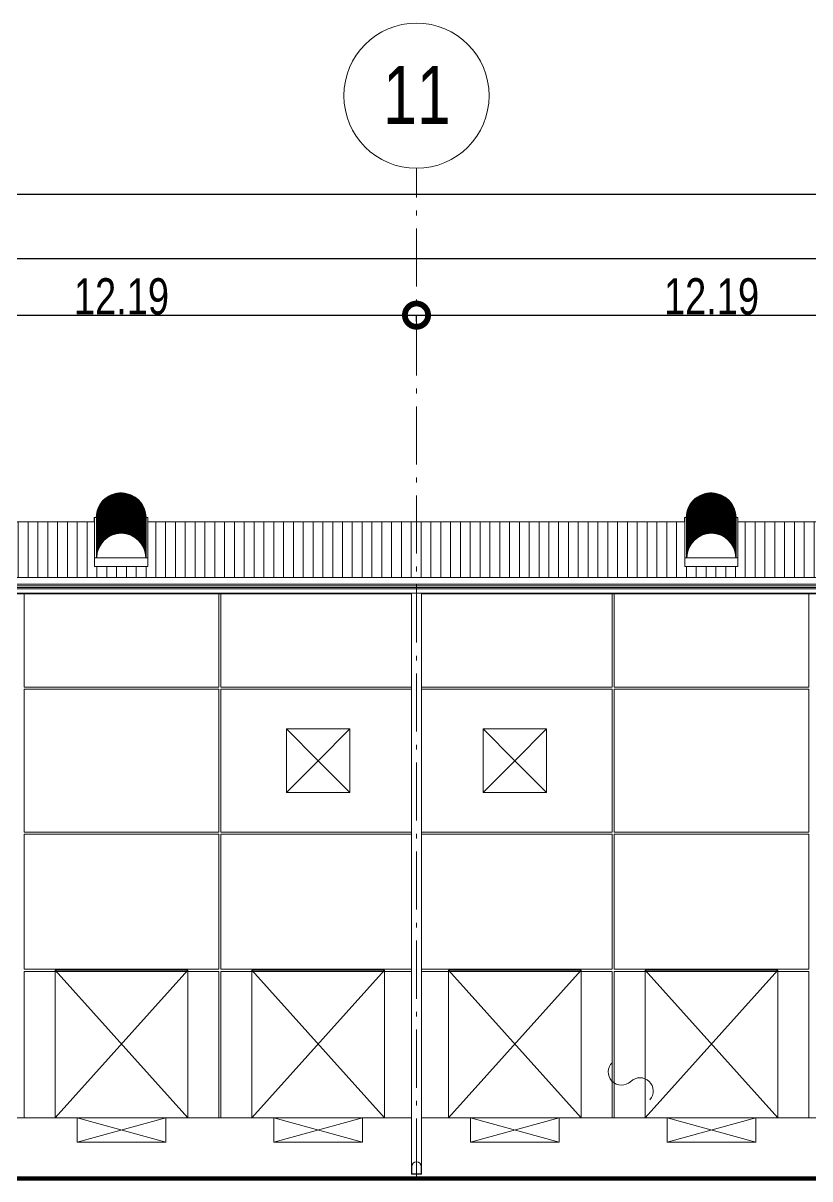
# Model space of a CAD drawing. Header units: metres. Extents: x -199 to 506, y -5 to 23.
# Drawn here: x 407.74 to 424, y -1.26 to 22.63 of the extents above; entities that cross this region are included whole.
import ezdxf

# ---------------------------------------------------------------- set-up
doc = ezdxf.new("R2010")
doc.units = ezdxf.units.M
doc.linetypes.add('01_Grid', pattern=[1.74, 1.2, -0.27, 0, -0.27])
for name, color, linetype, lineweight in [('03EJES-1', 1, '01_Grid', 5), ('04NOEJE', 2, 'Continuous', 18), ('04NOEJE-1', 2, 'Continuous', 5), ('06MUREXT', 92, 'Continuous', 9), ('14HATCH-1', 14, 'Continuous', 5), ('17EQAGUA', 5, 'Continuous', 5), ('26VENT', 144, 'Continuous', 5), ('29NOTAS', 2, 'Continuous', 5), ('31COTAS', 1, 'Continuous', 5), ('53BAPS', 1, 'Continuous', 5), ('54ESTRUCTURA', 1, 'Continuous', 9), ('70LINEA', 1, 'Continuous', 13), ('70LINEA-1', 1, 'Continuous', 5), ('70LINEA_1_0', 6, 'Continuous', 80)]:
    doc.layers.add(name, color=color, linetype=linetype, lineweight=lineweight)
doc.styles.add('Arial', font='arial.ttf', dxfattribs={"width": 0.75, "height": 1.2})
doc.styles.add('Arial_1', font='arial.ttf', dxfattribs={"width": 0.75, "height": 0.75})
doc.dimstyles.new('Standard_-_2_5mm_Arial_Transparent', dxfattribs={"dimscale": 0.3048, "dimtxt": 0.765195, "dimasz": 3.149606, "dimexe": 0, "dimexo": 0.984252, "dimgap": 0, "dimtad": 1, "dimrnd": 0.01, "dimzin": 0, "dimdsep": 46, "dimtxsty": 'Arial_1', "dimblk1": 'DOTSMALL', "dimblk2": 'DOTSMALL', "dimsah": 1, "dimcen": 0.09, "dimazin": 0, "dimtfac": 1, "dimtdec": 4, "dimtix": 1, "dimtmove": 0, "dimatfit": 3, "dimfxl": 1, "dimtvp": 1, "dimtolj": 1, "dimtzin": 0, "dimarcsym": 2})

# ---------------------------------------------------------------- blocks, each defined once
blk = doc.blocks.new('Skylight - Barrel Vault - 27_62x1_10 - Barrel Vault-V69-601rSouthElevEjeF Paint')
at = {"layer": '26VENT'}
for p, q in [((5.535, 12.406), (5.581, 12.406)), ((5.535, 12.317), (5.535, 12.406)), ((6.603, 12.406), (6.635, 12.406))]:
    blk.add_line(p, q, dxfattribs=at)
for major_axis, start_param, end_param in [((0.511, 0), 1.413717, 3.138944), ((0.505, 0), 2.356194, 3.138912), ((0.505, 0), 2.356194, 3.138912)]:
    blk.add_ellipse((6.085, 12.405), major_axis=major_axis, ratio=0.999547, start_param=start_param, end_param=end_param, dxfattribs=at)
blk = doc.blocks.new('Skylight - Barrel Vault - 27_62x1_10 - Barrel Vault-V72-601rSouthElevEjeF Paint')
at = {"layer": '26VENT'}
for p, q in [((5.581, 12.405), (5.542, 12.405)), ((5.542, 12.405), (5.542, 11.574)), ((5.581, 12.404), (5.581, 12.403)), ((5.581, 12.392), (5.581, 12.39)), ((5.581, 12.38), (5.581, 12.378)), ((5.581, 12.368), (5.581, 12.366)), ((5.581, 12.355), (5.581, 12.354)), ((5.581, 12.343), (5.581, 12.342)), ((5.581, 12.331), (5.581, 12.33)), ((5.581, 12.319), (5.581, 12.317)), ((5.581, 12.307), (5.581, 12.305)), ((5.581, 12.295), (5.581, 12.293)), ((5.581, 12.283), (5.581, 12.281)), ((5.581, 12.27), (5.581, 12.269)), ((5.581, 12.258), (5.581, 12.257)), ((5.581, 12.246), (5.581, 12.245)), ((5.581, 12.234), (5.581, 12.232)), ((5.581, 12.222), (5.581, 12.22)), ((5.581, 12.21), (5.581, 12.208)), ((5.581, 12.197), (5.581, 12.196)), ((5.581, 12.185), (5.581, 12.184)), ((5.587, 12.404), (5.587, 11.576)), ((6.597, 11.576), (6.597, 12.404)), ((6.642, 12.405), (6.603, 12.405)), ((6.603, 12.403), (6.603, 12.404)), ((6.603, 12.39), (6.603, 12.392)), ((6.603, 12.378), (6.603, 12.38)), ((6.603, 12.366), (6.603, 12.368)), ((6.603, 12.354), (6.603, 12.355)), ((6.603, 12.342), (6.603, 12.343)), ((6.603, 12.33), (6.603, 12.331)), ((6.603, 12.317), (6.603, 12.319)), ((6.603, 12.305), (6.603, 12.307)), ((6.603, 12.293), (6.603, 12.295)), ((6.603, 12.281), (6.603, 12.283)), ((6.603, 12.269), (6.603, 12.27)), ((6.603, 12.257), (6.603, 12.258)), ((6.603, 12.245), (6.603, 12.246)), ((6.603, 12.232), (6.603, 12.234)), ((6.603, 12.22), (6.603, 12.222)), ((6.603, 12.208), (6.603, 12.21)), ((6.603, 12.196), (6.603, 12.197)), ((6.603, 12.184), (6.603, 12.185)), ((6.642, 11.574), (6.642, 12.405)), ((5.581, 12.173), (5.581, 12.172)), ((5.581, 12.161), (5.581, 12.159)), ((5.581, 12.149), (5.581, 12.147)), ((5.581, 12.137), (5.581, 12.135)), ((5.581, 12.124), (5.581, 12.123)), ((5.581, 12.112), (5.581, 12.111)), ((5.581, 12.1), (5.581, 12.099)), ((5.581, 12.088), (5.581, 12.086)), ((5.581, 12.076), (5.581, 12.074)), ((5.581, 12.064), (5.581, 12.062)), ((5.581, 12.051), (5.581, 12.05)), ((5.581, 12.039), (5.581, 12.038)), ((5.581, 12.027), (5.581, 12.026)), ((5.581, 12.015), (5.581, 12.013)), ((5.581, 12.003), (5.581, 12.001)), ((5.581, 11.991), (5.581, 11.989)), ((5.581, 11.979), (5.581, 11.977)), ((5.581, 11.966), (5.581, 11.965)), ((5.581, 11.954), (5.581, 11.953)), ((6.603, 12.172), (6.603, 12.173)), ((6.603, 12.159), (6.603, 12.161)), ((6.603, 12.147), (6.603, 12.149)), ((6.603, 12.135), (6.603, 12.137)), ((6.603, 12.123), (6.603, 12.124)), ((6.603, 12.111), (6.603, 12.112)), ((6.603, 12.099), (6.603, 12.1)), ((6.603, 12.086), (6.603, 12.088)), ((6.603, 12.074), (6.603, 12.076)), ((6.603, 12.062), (6.603, 12.064)), ((6.603, 12.05), (6.603, 12.051)), ((6.603, 12.038), (6.603, 12.039)), ((6.603, 12.026), (6.603, 12.027)), ((6.603, 12.013), (6.603, 12.015)), ((6.603, 12.001), (6.603, 12.003)), ((6.603, 11.989), (6.603, 11.991)), ((6.603, 11.977), (6.603, 11.979)), ((6.603, 11.965), (6.603, 11.966)), ((6.603, 11.953), (6.603, 11.954)), ((5.581, 11.942), (5.581, 11.941)), ((5.581, 11.93), (5.581, 11.928)), ((5.581, 11.918), (5.581, 11.916)), ((5.581, 11.906), (5.581, 11.904)), ((5.581, 11.893), (5.581, 11.892)), ((5.581, 11.881), (5.581, 11.88)), ((5.581, 11.869), (5.581, 11.868)), ((5.581, 11.857), (5.581, 11.855)), ((5.581, 11.845), (5.581, 11.843)), ((5.581, 11.833), (5.581, 11.831)), ((5.581, 11.82), (5.581, 11.819)), ((5.581, 11.808), (5.581, 11.807)), ((5.581, 11.796), (5.581, 11.795)), ((5.581, 11.784), (5.581, 11.782)), ((5.581, 11.772), (5.581, 11.77)), ((5.581, 11.76), (5.581, 11.758)), ((5.581, 11.748), (5.581, 11.746)), ((5.581, 11.735), (5.581, 11.734)), ((5.581, 11.723), (5.581, 11.722)), ((5.581, 11.711), (5.581, 11.71)), ((6.603, 11.941), (6.603, 11.942)), ((6.603, 11.928), (6.603, 11.93)), ((6.603, 11.916), (6.603, 11.918)), ((6.603, 11.904), (6.603, 11.906)), ((6.603, 11.892), (6.603, 11.893)), ((6.603, 11.88), (6.603, 11.881)), ((6.603, 11.868), (6.603, 11.869)), ((6.603, 11.855), (6.603, 11.857)), ((6.603, 11.843), (6.603, 11.845)), ((6.603, 11.831), (6.603, 11.833)), ((6.603, 11.819), (6.603, 11.82)), ((6.603, 11.807), (6.603, 11.808)), ((6.603, 11.795), (6.603, 11.796)), ((6.603, 11.782), (6.603, 11.784)), ((6.603, 11.77), (6.603, 11.772)), ((6.603, 11.758), (6.603, 11.76)), ((6.603, 11.746), (6.603, 11.748)), ((6.603, 11.734), (6.603, 11.735)), ((6.603, 11.722), (6.603, 11.723)), ((6.603, 11.71), (6.603, 11.711)), ((5.542, 11.574), (6.642, 11.574)), ((5.542, 11.397), (5.542, 11.574)), ((5.581, 11.699), (5.581, 11.697)), ((5.581, 11.687), (5.581, 11.685)), ((5.581, 11.675), (5.581, 11.673)), ((5.581, 11.662), (5.581, 11.661)), ((5.581, 11.65), (5.581, 11.649)), ((5.581, 11.638), (5.581, 11.637)), ((5.581, 11.626), (5.581, 11.624)), ((5.581, 11.614), (5.581, 11.612)), ((5.581, 11.602), (5.581, 11.6)), ((5.581, 11.589), (5.581, 11.588)), ((5.581, 11.577), (5.581, 11.576)), ((5.587, 11.576), (5.581, 11.576)), ((6.092, 11.576), (5.587, 11.576)), ((6.597, 11.576), (6.092, 11.576)), ((6.603, 11.576), (6.597, 11.576)), ((6.603, 11.697), (6.603, 11.699)), ((6.603, 11.685), (6.603, 11.687)), ((6.603, 11.673), (6.603, 11.675)), ((6.603, 11.661), (6.603, 11.662)), ((6.603, 11.649), (6.603, 11.65)), ((6.603, 11.637), (6.603, 11.638)), ((6.603, 11.624), (6.603, 11.626)), ((6.603, 11.612), (6.603, 11.614)), ((6.603, 11.6), (6.603, 11.602)), ((6.603, 11.588), (6.603, 11.589)), ((6.603, 11.576), (6.603, 11.577)), ((6.642, 11.397), (6.642, 11.574)), ((6.642, 11.397), (5.542, 11.397))]:
    blk.add_line(p, q, dxfattribs=at)
for centre, major_axis, start_param, end_param in [((6.092, 12.404), (-0.511, 0), 3.141593, 6.283185), ((6.092, 12.403), (-0.511, 0), 3.141593, 6.283185), ((6.092, 12.38), (-0.511, 0), 3.141593, 6.283185), ((6.092, 12.378), (-0.511, 0), 3.141593, 6.283185), ((6.092, 12.392), (-0.511, 0), 3.141593, 6.283185), ((6.092, 12.39), (-0.511, 0), 3.141593, 6.283185), ((6.092, 12.368), (-0.511, 0), 3.141593, 6.283185), ((6.092, 12.403), (0.505, 0), 0.616198, 2.525395), ((6.092, 12.355), (-0.511, 0), 3.141593, 6.283185), ((6.092, 12.354), (-0.511, 0), 3.141593, 6.283185), ((6.092, 12.366), (0.511, 0), 0, 3.141593), ((6.092, 12.331), (-0.511, 0), 3.141593, 6.283185), ((6.092, 12.33), (-0.511, 0), 3.141593, 6.283185), ((6.092, 12.343), (-0.511, 0), 3.141593, 6.283185), ((6.092, 12.342), (0.511, 0), 0, 3.141593), ((6.092, 12.319), (-0.511, 0), 3.141593, 6.283185), ((6.092, 12.307), (-0.511, 0), 3.141593, 6.283185), ((6.092, 12.305), (-0.511, 0), 3.141593, 6.283185), ((6.092, 12.317), (0.511, 0), 0, 3.141593), ((6.092, 12.295), (-0.511, 0), 3.141593, 6.283185), ((6.092, 12.293), (-0.511, 0), 3.141593, 6.283185), ((6.092, 12.283), (-0.511, 0), 3.141593, 6.283185), ((6.092, 12.27), (-0.511, 0), 3.141593, 6.283185), ((6.092, 12.281), (0.511, 0), 0, 3.141593), ((6.092, 12.258), (-0.511, 0), 3.141593, 6.283185), ((6.092, 12.269), (0.511, 0), 0, 3.141593), ((6.092, 12.246), (-0.511, 0), 3.141593, 6.283185), ((6.092, 12.245), (-0.511, 0), 3.141593, 6.283185), ((6.092, 12.257), (0.511, 0), 0, 3.141593), ((6.092, 12.222), (-0.511, 0), 3.141593, 6.283185), ((6.092, 12.22), (-0.511, 0), 3.141593, 6.283185), ((6.092, 12.234), (-0.511, 0), 3.141593, 6.283185), ((6.092, 12.232), (0.511, 0), 0, 3.141593), ((6.092, 12.197), (-0.511, 0), 3.141593, 6.283185), ((6.092, 12.196), (-0.511, 0), 3.141593, 6.283185), ((6.092, 12.21), (-0.511, 0), 3.141593, 6.283185), ((6.092, 12.208), (0.511, 0), 0, 3.141593), ((6.092, 12.173), (-0.511, 0), 3.141593, 6.283185), ((6.092, 12.172), (-0.511, 0), 3.141593, 6.283185), ((6.092, 12.185), (-0.511, 0), 3.141593, 6.283185), ((6.092, 12.184), (0.511, 0), 0, 3.141593), ((6.092, 12.149), (-0.511, 0), 3.141593, 6.283185), ((6.092, 12.147), (-0.511, 0), 3.141593, 6.283185), ((6.092, 12.161), (-0.511, 0), 3.141593, 6.283185), ((6.092, 12.159), (0.511, 0), 0, 3.141593), ((6.092, 12.137), (-0.511, 0), 3.141593, 6.283185), ((6.092, 12.39), (0.505, 0), 0.616198, 2.525395), ((6.092, 12.378), (0.505, 0), 0.616198, 2.525395), ((6.092, 12.366), (0.505, 0), 0.616198, 2.525395), ((6.092, 12.354), (0.505, 0), 0.616198, 2.525395), ((6.092, 12.342), (0.505, 0), 0.616198, 2.525395), ((6.092, 12.33), (0.505, 0), 0.616198, 2.525395), ((6.092, 12.317), (0.505, 0), 0.616198, 2.525395), ((6.092, 12.305), (0.505, 0), 0.616198, 2.525395), ((6.092, 12.293), (0.505, 0), 0.616198, 2.525395), ((6.092, 12.281), (0.505, 0), 0.616198, 2.525395), ((6.092, 12.269), (0.505, 0), 0.616198, 2.525395), ((6.092, 12.257), (0.505, 0), 0.616198, 2.525395), ((6.092, 12.245), (0.505, 0), 0.616198, 2.525395), ((6.092, 12.232), (0.505, 0), 0.616198, 2.525395), ((6.092, 12.22), (0.505, 0), 0.616198, 2.525395), ((6.092, 12.208), (0.505, 0), 0.616198, 2.525395), ((6.092, 12.196), (0.505, 0), 0.616198, 2.525395), ((6.092, 12.184), (0.505, 0), 0.616198, 2.525395), ((6.092, 12.172), (0.505, 0), 0.616198, 2.525395), ((6.092, 12.159), (0.505, 0), 0.616198, 2.525395), ((6.092, 12.124), (-0.511, 0), 3.141593, 6.283185), ((6.092, 12.123), (-0.511, 0), 3.141593, 6.283185), ((6.092, 12.135), (0.511, 0), 0, 3.141593), ((6.092, 12.112), (-0.511, 0), 3.141593, 6.283185), ((6.092, 12.1), (-0.511, 0), 3.141593, 6.283185), ((6.092, 12.111), (0.511, 0), 0, 3.141593), ((6.092, 12.088), (-0.511, 0), 3.141593, 6.283185), ((6.092, 12.099), (0.511, 0), 0, 3.141593), ((6.092, 12.076), (-0.511, 0), 3.141593, 6.283185), ((6.092, 12.074), (-0.511, 0), 3.141593, 6.283185), ((6.092, 12.086), (0.511, 0), 0, 3.141593), ((6.092, 12.064), (-0.511, 0), 3.141593, 6.283185), ((6.092, 12.062), (-0.511, 0), 3.141593, 6.283185), ((6.092, 12.039), (-0.511, 0), 3.141593, 6.283185), ((6.092, 12.038), (-0.511, 0), 3.141593, 6.283185), ((6.092, 12.051), (-0.511, 0), 3.141593, 6.283185), ((6.092, 12.05), (0.511, 0), 0, 3.141593), ((6.092, 12.027), (-0.511, 0), 3.141593, 6.283185), ((6.092, 12.015), (-0.511, 0), 3.141593, 6.283185), ((6.092, 12.013), (-0.511, 0), 3.141593, 6.283185), ((6.092, 12.026), (-0.511, 0), 3.141593, 6.283185), ((6.092, 11.991), (-0.511, 0), 3.141593, 6.283185), ((6.092, 11.989), (-0.511, 0), 3.141593, 6.283185), ((6.092, 12.003), (-0.511, 0), 3.141593, 6.283185), ((6.092, 12.001), (0.511, 0), 0, 3.141593), ((6.092, 11.966), (-0.511, 0), 3.141593, 6.283185), ((6.092, 11.965), (-0.511, 0), 3.141593, 6.283185), ((6.092, 11.979), (-0.511, 0), 3.141593, 6.283185), ((6.092, 11.977), (0.511, 0), 0, 3.141593), ((6.092, 11.954), (-0.511, 0), 3.141593, 6.283185), ((6.092, 11.942), (-0.511, 0), 3.141593, 6.283185), ((6.092, 11.941), (-0.511, 0), 3.141593, 6.283185), ((6.092, 11.953), (0.511, 0), 0, 3.141593), ((6.092, 11.918), (-0.511, 0), 3.141593, 6.283185), ((6.092, 11.916), (-0.511, 0), 3.141593, 6.283185), ((6.092, 11.93), (-0.511, 0), 3.141593, 6.283185), ((6.092, 11.928), (-0.511, 0), 3.141593, 6.283185), ((6.092, 11.893), (-0.511, 0), 3.141593, 6.283185), ((6.092, 11.892), (-0.511, 0), 3.141593, 6.283185), ((6.092, 12.147), (0.505, 0), 0.616198, 2.525395), ((6.092, 12.135), (0.505, 0), 0.616198, 2.525395), ((6.092, 12.123), (0.505, 0), 0.616198, 2.525395), ((6.092, 12.111), (0.505, 0), 0.616198, 2.525395), ((6.092, 12.099), (0.505, 0), 0.616198, 2.525395), ((6.092, 12.086), (0.505, 0), 0.616198, 2.525395), ((6.092, 12.074), (0.505, 0), 0.616198, 2.525395), ((6.092, 12.062), (0.505, 0), 0.616198, 2.525395), ((6.092, 12.05), (0.505, 0), 0.616198, 2.525395), ((6.092, 12.038), (0.505, 0), 0.616198, 2.525395), ((6.092, 12.026), (0.505, 0), 0.616198, 2.525395), ((6.092, 12.013), (0.505, 0), 0.616198, 2.525395), ((6.092, 12.001), (0.505, 0), 0.616198, 2.525395), ((6.092, 11.989), (0.505, 0), 0.616198, 2.525395), ((6.092, 11.977), (0.505, 0), 0.616198, 2.525395), ((6.092, 11.965), (0.505, 0), 0.616198, 2.525395), ((6.092, 11.953), (0.505, 0), 0.616198, 2.525395), ((6.092, 11.941), (0.505, 0), 0.616198, 2.525395), ((6.092, 11.928), (0.505, 0), 0.616198, 2.525395), ((6.092, 11.906), (0.511, 0), 0.785537, 2.356056), ((6.092, 11.904), (0.511, 0), 0, 3.141593), ((6.092, 11.881), (-0.511, 0), 3.141593, 6.283185), ((6.092, 11.869), (-0.511, 0), 3.141593, 6.283185), ((6.092, 11.88), (0.511, 0), 0, 3.141593), ((6.092, 11.857), (-0.511, 0), 3.141593, 6.283185), ((6.092, 11.868), (0.511, 0), 0, 3.141593), ((6.092, 11.845), (-0.511, 0), 3.141593, 6.283185), ((6.092, 11.855), (0.511, 0), 0, 3.141593), ((6.092, 11.833), (-0.511, 0), 3.141593, 6.283185), ((6.092, 11.831), (-0.511, 0), 3.141593, 6.283185), ((6.092, 11.843), (0.511, 0), 0, 3.141593), ((6.092, 11.808), (-0.511, 0), 3.141593, 6.283185), ((6.092, 11.807), (-0.511, 0), 3.141593, 6.283185), ((6.092, 11.82), (-0.511, 0), 3.141593, 6.283185), ((6.092, 11.819), (0.511, 0), 0, 3.141593), ((6.092, 11.784), (-0.511, 0), 3.141593, 6.283185), ((6.092, 11.782), (-0.511, 0), 3.141593, 6.283185), ((6.092, 11.796), (-0.511, 0), 3.141593, 6.283185), ((6.092, 11.795), (0.511, 0), 0, 3.141593), ((6.092, 11.76), (-0.511, 0), 3.141593, 6.283185), ((6.092, 11.758), (-0.511, 0), 3.141593, 6.283185), ((6.092, 11.772), (-0.511, 0), 3.141593, 6.283185), ((6.092, 11.77), (0.511, 0), 0, 3.141593), ((6.092, 11.735), (-0.511, 0), 3.141593, 6.283185), ((6.092, 11.734), (-0.511, 0), 3.141593, 6.283185), ((6.092, 11.906), (-0.511, 0), 5.497787, 6.283185), ((6.092, 11.748), (-0.511, 0), 3.141593, 6.283185), ((6.092, 11.746), (0.511, 0), 0, 3.141593), ((6.092, 11.723), (-0.511, 0), 3.141593, 6.283185), ((6.092, 11.711), (-0.511, 0), 3.141593, 6.283185), ((6.092, 11.71), (-0.511, 0), 3.141593, 6.283185), ((6.092, 11.722), (-0.511, 0), 3.141593, 6.283185), ((6.092, 11.699), (-0.511, 0), 3.141593, 6.283185), ((6.092, 11.687), (-0.511, 0), 3.141593, 6.283185), ((6.092, 11.697), (0.511, 0), 0, 3.141593), ((6.092, 11.675), (-0.511, 0), 3.141593, 6.283185), ((6.092, 11.685), (0.511, 0), 0, 3.141593), ((6.092, 11.662), (-0.511, 0), 3.141593, 6.283185), ((6.092, 11.661), (-0.511, 0), 3.141593, 6.283185), ((6.092, 11.916), (0.505, 0), 0.616198, 2.525395), ((6.092, 11.904), (0.505, 0), 0.616198, 2.525395), ((6.092, 11.892), (0.505, 0), 0.616198, 2.525395), ((6.092, 11.88), (0.505, 0), 0.616198, 2.525395), ((6.092, 11.868), (0.505, 0), 0.616198, 2.525395), ((6.092, 11.855), (0.505, 0), 0.616198, 2.525395), ((6.092, 11.843), (0.505, 0), 0.616198, 2.525395), ((6.092, 11.831), (0.505, 0), 0.616198, 2.525395), ((6.092, 11.819), (0.505, 0), 0.616198, 2.525395), ((6.092, 11.807), (0.505, 0), 0.616198, 2.525395), ((6.092, 11.795), (0.505, 0), 0.616198, 2.525395), ((6.092, 11.782), (0.505, 0), 0.616198, 2.525395), ((6.092, 11.77), (0.505, 0), 0.616198, 2.525395), ((6.092, 11.758), (0.505, 0), 0.616198, 2.525395), ((6.092, 11.746), (0.505, 0), 0.616198, 2.525395), ((6.092, 11.734), (0.505, 0), 0.616198, 2.525395), ((6.092, 11.722), (0.505, 0), 0.616198, 2.525395), ((6.092, 11.71), (0.505, 0), 0.616198, 2.525395), ((6.092, 11.697), (0.505, 0), 0.616198, 2.525395), ((6.092, 11.685), (0.505, 0), 0.616198, 2.525395), ((6.092, 11.906), (0.511, 0), 0, 0.785398), ((6.092, 11.673), (0.511, 0), 0, 3.141593), ((6.092, 11.65), (-0.511, 0), 3.141593, 6.283185), ((6.092, 11.649), (-0.511, 0), 3.141593, 6.283185), ((6.092, 11.638), (-0.511, 0), 3.141593, 6.283185), ((6.092, 11.626), (-0.511, 0), 3.141593, 6.283185), ((6.092, 11.637), (0.511, 0), 0, 3.141593), ((6.092, 11.614), (-0.511, 0), 3.141593, 6.283185), ((6.092, 11.624), (-0.511, 0), 3.141593, 6.283185), ((6.092, 11.602), (-0.511, 0), 3.141593, 6.283185), ((6.092, 11.6), (-0.511, 0), 3.141593, 6.283185), ((6.092, 11.612), (0.511, 0), 0, 3.141593), ((6.092, 11.577), (-0.511, 0), 3.141593, 6.283185), ((6.092, 11.576), (-0.511, 0), 3.141593, 6.283185), ((6.092, 11.589), (-0.511, 0), 3.141593, 6.283185), ((6.092, 11.588), (0.511, 0), 0, 3.141593), ((6.092, 11.576), (-0.505, 0), 3.141593, 6.283185), ((6.092, 11.576), (-0.505, 0), 3.141593, 6.283185), ((6.092, 11.673), (0.505, 0), 0.616198, 2.525395), ((6.092, 11.661), (0.505, 0), 0.616198, 2.525395), ((6.092, 11.649), (0.505, 0), 0.616198, 2.525395), ((6.092, 11.624), (0.505, 0), 0.616198, 2.525395), ((6.092, 11.612), (0.505, 0), 0.616198, 2.525395), ((6.092, 11.6), (0.505, 0), 0.616198, 2.525395), ((6.092, 11.588), (0.505, 0), 0.616198, 2.525395), ((6.092, 11.637), (0.505, 0), 0.624084, 2.517509)]:
    blk.add_ellipse(centre, major_axis=major_axis, ratio=0.999547, start_param=start_param, end_param=end_param, dxfattribs=at)
blk = doc.blocks.new('Docks - Knockout - Cw9_x10__ Lv6_x8_-7684776-601rSouthElevEjeF Paint')
at = {"layer": '26VENT'}
for p, q in [((161.8996, 3.048), (159.1564, 3.048)), ((159.1564, 3.048), (161.8996, 0)), ((161.8996, 3.048), (159.1564, 0)), ((159.1564, 3.048), (159.1564, 0)), ((161.8996, 0), (161.8996, 3.048)), ((159.1564, 0), (161.8996, 0)), ((159.6136, 0), (161.4424, -0.508)), ((161.4424, 0), (159.6136, -0.508)), ((159.6136, -0.508), (159.6136, 0)), ((161.4424, 0), (161.4424, -0.508)), ((161.4424, -0.508), (159.6136, -0.508))]:
    blk.add_line(p, q, dxfattribs=at)
blk = doc.blocks.new('Downspout - Square - Downspout - Square 8_x8_-7117014-601rSouthElevEjeF Paint')
at = {"layer": '17EQAGUA'}
for p, q in [((24.282, 10.841), (24.282, -1.169)), ((24.486, -1.169), (24.486, 10.841)), ((24.486, -1.169), (24.282, -1.169)), ((24.285, -1.159), (24.285, -1.009)), ((24.483, -1.159), (24.285, -1.159)), ((24.483, -1.009), (24.483, -1.159))]:
    blk.add_line(p, q, dxfattribs=at)
blk.add_arc((24.384, -1.009), 0.0986, 0, 180, dxfattribs=at)
blk = doc.blocks.new('Grid - Standard-4449989-601rSouthElevEjeF Paint')
at = {"layer": '04NOEJE'}
blk.add_circle((0, 21.126), 1.5, dxfattribs=at)
blk = doc.blocks.new('_DotSmall')
at = {"color": 0, "linetype": 'ByBlock', "const_width": 0.5}
blk.add_lwpolyline([(-0.0625, 0, 1), (0.0625, 0, 1)], format="xyb", close=True, dxfattribs=at)
blk = doc.blocks.new('DIMBLOCK33-601rSouthElevEjeF Paint')
at = {"layer": '31COTAS', "color": 0, "lineweight": -2, "transparency": 16777216}
for p, q in [((293.95, 18.96), (293.95, 19.09)), ((293.95, 19.09), (501.214, 19.09)), ((501.214, 16.595), (501.214, 19.09))]:
    blk.add_line(p, q, dxfattribs=at)
at = {"layer": 'Defpoints', "color": 0, "transparency": 16777216}
for p in [(293.95, 19.26), (501.214, 19.09), (501.214, 16.295)]:
    blk.add_point(p, dxfattribs=at)
at = {"layer": '31COTAS', "color": 0, "lineweight": -2, "transparency": 16777216, "xscale": 0.9599999999999999, "yscale": 0.9599999999999999, "zscale": 0.9599999999999999, "rotation": 180}
blk.add_blockref('_DotSmall', (293.95, 19.09), dxfattribs=at)
at = {"layer": '31COTAS', "color": 0, "lineweight": -2, "transparency": 16777216, "xscale": 0.9599999999999999, "yscale": 0.9599999999999999, "zscale": 0.9599999999999999}
blk.add_blockref('_DotSmall', (501.214, 19.09), dxfattribs=at)
at = {"layer": '31COTAS', "color": 0, "transparency": 16777216, "insert": (397.582, 19.473), "char_height": 0.75, "width": 2.79708, "attachment_point": 5, "style": 'Arial_1'}
blk.add_mtext('\\A1;207.26', dxfattribs=at)
blk = doc.blocks.new('DIMBLOCK43-601rSouthElevEjeF Paint')
at = {"layer": '31COTAS', "color": 0, "lineweight": -2, "transparency": 16777216}
for p, q in [((403.678, 16.46), (403.678, 16.59)), ((403.678, 16.59), (415.87, 16.59)), ((415.87, 16.46), (415.87, 16.59))]:
    blk.add_line(p, q, dxfattribs=at)
at = {"layer": 'Defpoints', "color": 0, "transparency": 16777216}
for p in [(403.678, 16.76), (415.87, 16.76), (415.87, 16.59)]:
    blk.add_point(p, dxfattribs=at)
at = {"layer": '31COTAS', "color": 0, "lineweight": -2, "transparency": 16777216, "xscale": 0.9599999999999999, "yscale": 0.9599999999999999, "zscale": 0.9599999999999999, "rotation": 180}
blk.add_blockref('_DotSmall', (403.678, 16.59), dxfattribs=at)
at = {"layer": '31COTAS', "color": 0, "lineweight": -2, "transparency": 16777216, "xscale": 0.9599999999999999, "yscale": 0.9599999999999999, "zscale": 0.9599999999999999}
blk.add_blockref('_DotSmall', (415.87, 16.59), dxfattribs=at)
at = {"layer": '31COTAS', "color": 0, "transparency": 16777216, "insert": (409.774, 16.973), "char_height": 0.75, "width": 2.28852, "attachment_point": 5, "style": 'Arial_1'}
blk.add_mtext('\\A1;12.19', dxfattribs=at)
blk = doc.blocks.new('DIMBLOCK44-601rSouthElevEjeF Paint')
at = {"layer": '31COTAS', "color": 0, "lineweight": -2, "transparency": 16777216}
for p, q in [((415.87, 16.46), (415.87, 16.59)), ((415.87, 16.59), (428.062, 16.59)), ((428.062, 16.46), (428.062, 16.59))]:
    blk.add_line(p, q, dxfattribs=at)
at = {"layer": 'Defpoints', "color": 0, "transparency": 16777216}
for p in [(415.87, 16.76), (428.062, 16.76), (428.062, 16.59)]:
    blk.add_point(p, dxfattribs=at)
at = {"layer": '31COTAS', "color": 0, "lineweight": -2, "transparency": 16777216, "xscale": 0.9599999999999999, "yscale": 0.9599999999999999, "zscale": 0.9599999999999999, "rotation": 180}
blk.add_blockref('_DotSmall', (415.87, 16.59), dxfattribs=at)
at = {"layer": '31COTAS', "color": 0, "lineweight": -2, "transparency": 16777216, "xscale": 0.9599999999999999, "yscale": 0.9599999999999999, "zscale": 0.9599999999999999}
blk.add_blockref('_DotSmall', (428.062, 16.59), dxfattribs=at)
at = {"layer": '31COTAS', "color": 0, "transparency": 16777216, "insert": (421.966, 16.973), "char_height": 0.75, "width": 2.28852, "attachment_point": 5, "style": 'Arial_1'}
blk.add_mtext('\\A1;12.19', dxfattribs=at)
blk = doc.blocks.new('DIMBLOCK51-601rSouthElevEjeF Paint')
at = {"layer": '31COTAS', "color": 0, "lineweight": -2, "transparency": 16777216}
for p, q in [((391.486, 17.629), (391.486, 17.759)), ((391.486, 17.759), (501.214, 17.759)), ((501.214, 17.629), (501.214, 17.759))]:
    blk.add_line(p, q, dxfattribs=at)
at = {"layer": 'Defpoints', "color": 0, "transparency": 16777216}
for p in [(391.486, 17.929), (501.214, 17.929), (501.214, 17.759)]:
    blk.add_point(p, dxfattribs=at)
at = {"layer": '31COTAS', "color": 0, "lineweight": -2, "transparency": 16777216, "xscale": 0.9599999999999999, "yscale": 0.9599999999999999, "zscale": 0.9599999999999999, "rotation": 180}
blk.add_blockref('_DotSmall', (391.486, 17.759), dxfattribs=at)
at = {"layer": '31COTAS', "color": 0, "lineweight": -2, "transparency": 16777216, "xscale": 0.9599999999999999, "yscale": 0.9599999999999999, "zscale": 0.9599999999999999}
blk.add_blockref('_DotSmall', (501.214, 17.759), dxfattribs=at)
at = {"layer": '31COTAS', "color": 0, "transparency": 16777216, "insert": (446.35, 18.143), "char_height": 0.75, "width": 2.79708, "attachment_point": 5, "style": 'Arial_1'}
blk.add_mtext('\\A1;109.73', dxfattribs=at)
blk = doc.blocks.new('S_Surface Symbol - Surface Symbol-4445991-601rSouthElevEjeF Paint')
at = {"layer": '29NOTAS'}
for centre, start, end in [((113.965, 0.947), 133.7611, 313.7611), ((114.344, 0.552), 318.719, 133.7611)]:
    blk.add_arc(centre, 0.274, start, end, dxfattribs=at)

msp = doc.modelspace()

# ---------------------------------------------------------------- hatches: boundary and pattern name
at = {"layer": '14HATCH-1'}
h = msp.add_hatch(dxfattribs=at)
h.set_pattern_fill('FP_12', color=256, style=0, pattern_type=2)
h.set_pattern_definition([(90, (306.142, 13.003), (-0.203, 0), [])])
h.paths.add_polyline_path([(420.49, 11.17), (498.988, 11.17), (498.988, 12.202), (499.035, 12.202), (499.035, 12.158), (499.642, 12.158), (499.642, 12.202), (499.69, 12.202), (499.686, 11.17), (501.072, 11.17), (501.072, 12.317), (483.472, 12.317), (483.472, 11.397), (482.372, 11.398), (482.372, 12.317), (471.28, 12.317), (471.28, 11.397), (470.18, 11.398), (470.179, 12.317), (459.088, 12.317), (459.088, 11.397), (457.988, 11.399), (457.988, 12.317), (446.896, 12.317), (446.896, 11.397), (445.796, 11.398), (445.796, 12.317), (434.704, 12.317), (434.704, 11.397), (433.604, 11.398), (433.604, 12.317), (422.512, 12.317), (422.512, 11.397), (421.412, 11.398), (421.412, 12.317), (410.32, 12.317), (410.32, 11.397), (409.22, 11.398), (409.22, 12.317), (398.128, 12.317), (398.128, 11.397), (397.028, 11.398), (397.028, 12.317), (385.936, 12.317), (385.936, 11.397), (384.836, 11.398), (384.836, 12.317), (373.744, 12.317), (373.744, 11.397), (372.644, 11.398), (372.644, 12.317), (361.552, 12.317), (361.552, 11.397), (360.452, 11.398), (360.452, 12.317), (349.36, 12.317), (349.36, 11.397), (348.26, 11.398), (348.26, 12.317), (337.168, 12.317), (337.168, 11.397), (336.068, 11.398), (336.068, 12.317), (324.976, 12.317), (324.976, 11.397), (323.876, 11.398), (323.876, 12.317), (312.784, 12.317), (312.784, 11.397), (311.684, 11.398), (311.684, 12.317), (300.592, 12.317), (300.592, 11.397), (299.492, 11.397), (299.492, 12.317), (294.092, 12.317), (294.092, 11.17), (418.746, 11.17)])
h.paths.add_polyline_path([(499.642, 11.17), (499.642, 11.811), (499.594, 11.811), (499.594, 11.17)])
h.paths.add_polyline_path([(499.543, 11.17), (499.543, 11.811), (499.369, 11.811), (499.369, 11.17), (499.382, 11.17)])
h.paths.add_polyline_path([(499.305, 11.17), (499.305, 11.811), (499.131, 11.811), (499.131, 11.17)])
h.paths.add_polyline_path([(499.081, 11.17), (499.081, 11.811), (499.032, 11.811), (499.032, 11.17)])
h.paths.add_polyline_path([(499.431, 11.861), (499.543, 11.864), (499.543, 12.107), (499.369, 12.107), (499.369, 11.861), (499.382, 11.861)])
h.paths.add_polyline_path([(499.629, 11.861), (499.642, 11.864), (499.642, 12.107), (499.594, 12.107), (499.594, 11.861)])
h.paths.add_polyline_path([(499.243, 11.861), (499.305, 11.864), (499.305, 12.107), (499.131, 12.107), (499.131, 11.861), (499.184, 11.861)])
h.paths.add_polyline_path([(499.032, 11.861), (499.081, 11.864), (499.081, 12.107), (499.032, 12.107), (499.032, 11.864)])

# ---------------------------------------------------------------- linework, layer by layer
at = {"layer": '03EJES-1'}
msp.add_line((415.87, -1.219), (415.87, 19.626), dxfattribs=at)
at = {"layer": '06MUREXT'}
for p, q in [((415.768, 0), (403.78, 0)), ((427.96, 0), (415.972, 0)), ((382.067, -1.219), (433.417, -1.219))]:
    msp.add_line(p, q, dxfattribs=at)
at = {"layer": '53BAPS'}
for p, q in [((498.988, 11.032), (294.092, 11.032)), ((498.988, 10.997), (294.092, 10.997)), ((498.988, 10.963), (294.092, 10.963)), ((498.988, 10.932), (294.092, 10.932)), ((498.988, 10.841), (294.092, 10.841)), ((415.769, 10.827), (403.779, 10.827)), ((427.961, 10.827), (415.971, 10.827))]:
    msp.add_line(p, q, dxfattribs=at)
at = {"layer": '54ESTRUCTURA'}
for p, q in [((409.22, 12.317), (398.128, 12.317)), ((421.412, 12.317), (410.32, 12.317)), ((433.604, 12.317), (422.512, 12.317)), ((294.092, 11.17), (498.988, 11.17))]:
    msp.add_line(p, q, dxfattribs=at)
at = {"layer": '70LINEA'}
for p, q in [((407.764, 10.827), (407.764, 8.902)), ((411.784, 10.827), (411.784, 8.902)), ((411.828, 10.827), (411.828, 8.902)), ((419.912, 10.827), (419.912, 8.902)), ((419.956, 10.827), (419.956, 8.902)), ((423.976, 10.827), (423.976, 8.902)), ((411.784, 8.902), (407.764, 8.902)), ((407.764, 8.858), (411.784, 8.858)), ((407.764, 8.858), (407.764, 5.902)), ((411.784, 8.858), (411.784, 5.902)), ((415.769, 8.902), (411.828, 8.902)), ((411.828, 8.858), (415.769, 8.858)), ((411.828, 8.858), (411.828, 5.902)), ((419.912, 8.902), (415.971, 8.902)), ((415.971, 8.858), (419.912, 8.858)), ((419.912, 8.858), (419.912, 5.902)), ((423.976, 8.902), (419.956, 8.902)), ((419.956, 8.858), (423.976, 8.858)), ((419.956, 8.858), (419.956, 5.902)), ((423.976, 8.858), (423.976, 5.902)), ((411.784, 5.902), (407.764, 5.902)), ((407.764, 5.858), (411.784, 5.858)), ((407.764, 5.858), (407.764, 3.07)), ((411.784, 5.858), (411.784, 3.07)), ((415.768, 5.902), (411.828, 5.902)), ((411.828, 5.858), (415.768, 5.858)), ((411.828, 5.858), (411.828, 3.07)), ((419.912, 5.902), (415.972, 5.902)), ((415.972, 5.858), (419.912, 5.858)), ((419.912, 5.858), (419.912, 3.07)), ((423.976, 5.902), (419.956, 5.902)), ((419.956, 5.858), (423.976, 5.858)), ((419.956, 5.858), (419.956, 3.07)), ((423.976, 5.858), (423.976, 3.07)), ((411.784, 3.07), (407.764, 3.07)), ((407.764, 3.026), (411.784, 3.026)), ((407.764, 3.026), (407.764, 0)), ((411.784, 3.026), (411.784, 0)), ((415.768, 3.07), (411.828, 3.07)), ((411.828, 3.026), (415.768, 3.026)), ((411.828, 3.026), (411.828, 0)), ((419.912, 3.07), (415.972, 3.07)), ((415.972, 3.026), (419.912, 3.026)), ((419.912, 3.026), (419.912, 0)), ((423.976, 3.07), (419.956, 3.07)), ((419.956, 3.026), (423.976, 3.026)), ((419.956, 3.026), (419.956, 0)), ((423.976, 3.026), (423.976, 0)), ((407.764, 0), (411.784, 0)), ((411.828, 0), (415.768, 0)), ((415.972, 0), (419.912, 0)), ((419.956, 0), (423.976, 0))]:
    msp.add_line(p, q, dxfattribs=at)
at = {"layer": '70LINEA-1'}
for p, q in [((414.495, 8.037), (413.181, 8.037)), ((413.838, 7.38), (413.181, 8.037)), ((413.181, 8.037), (413.181, 6.723)), ((414.495, 8.037), (413.838, 7.38)), ((414.495, 6.723), (414.495, 8.037)), ((418.559, 8.037), (417.245, 8.037)), ((417.902, 7.38), (417.245, 8.037)), ((417.245, 8.037), (417.245, 6.723)), ((418.559, 8.037), (417.902, 7.38)), ((418.559, 6.723), (418.559, 8.037)), ((413.181, 6.723), (413.838, 7.38)), ((413.838, 7.38), (414.495, 6.723)), ((417.245, 6.723), (417.902, 7.38)), ((417.902, 7.38), (418.559, 6.723)), ((413.181, 6.723), (414.495, 6.723)), ((417.245, 6.723), (418.559, 6.723))]:
    msp.add_line(p, q, dxfattribs=at)
at = {"layer": '70LINEA_1_0'}
msp.add_line((390.966, -1.264), (505.266, -1.264), dxfattribs=at)

# ---------------------------------------------------------------- block references
at = {"layer": '04NOEJE'}
msp.add_blockref('Grid - Standard-4449989-601rSouthElevEjeF Paint', (415.87, 0), dxfattribs=at)
at = {"layer": '17EQAGUA'}
msp.add_blockref('Downspout - Square - Downspout - Square 8_x8_-7117014-601rSouthElevEjeF Paint', (391.486, 0), dxfattribs=at)
at = {"layer": '26VENT'}
for name, p in [('Skylight - Barrel Vault - 27_62x1_10 - Barrel Vault-V69-601rSouthElevEjeF Paint', (403.678, 0)), ('Skylight - Barrel Vault - 27_62x1_10 - Barrel Vault-V72-601rSouthElevEjeF Paint', (403.678, 0)), ('Skylight - Barrel Vault - 27_62x1_10 - Barrel Vault-V69-601rSouthElevEjeF Paint', (415.87, 0)), ('Skylight - Barrel Vault - 27_62x1_10 - Barrel Vault-V72-601rSouthElevEjeF Paint', (415.87, 0)), ('Docks - Knockout - Cw9_x10__ Lv6_x8_-7684776-601rSouthElevEjeF Paint', (249.246, 0)), ('Docks - Knockout - Cw9_x10__ Lv6_x8_-7684776-601rSouthElevEjeF Paint', (253.31, 0)), ('Docks - Knockout - Cw9_x10__ Lv6_x8_-7684776-601rSouthElevEjeF Paint', (257.374, 0)), ('Docks - Knockout - Cw9_x10__ Lv6_x8_-7684776-601rSouthElevEjeF Paint', (261.438, 0))]:
    msp.add_blockref(name, p, dxfattribs=at)
at = {"layer": '29NOTAS'}
msp.add_blockref('S_Surface Symbol - Surface Symbol-4445991-601rSouthElevEjeF Paint', (306.142, 0), dxfattribs=at)

# ---------------------------------------------------------------- texts
at = {"layer": '04NOEJE-1', "insert": (415.18, 21.743), "char_height": 1.2, "width": 1.69557, "attachment_point": 1, "style": 'Arial'}
msp.add_mtext('11', dxfattribs=at)

# ---------------------------------------------------------------- dimensions: what is measured, and where the dimension line sits
at = {"layer": '31COTAS'}
for base, p1, p2, override, picture, middle in [((501.214, 19.09), (293.95, 19.26), (501.214, 16.295), {"dimpost": '<>', "dimfxl": 207.285212}, 'DIMBLOCK33-601rSouthElevEjeF Paint', (397.582, 19.473)), ((501.214, 17.759), (391.486, 17.929), (501.214, 17.929), {"dimpost": '<>', "dimfxl": 109.728}, 'DIMBLOCK51-601rSouthElevEjeF Paint', (446.35, 18.143)), ((415.87, 16.59), (403.678, 16.76), (415.87, 16.76), {"dimpost": '<>', "dimfxl": 12.192}, 'DIMBLOCK43-601rSouthElevEjeF Paint', (409.774, 16.973)), ((428.062, 16.59), (415.87, 16.76), (428.062, 16.76), {"dimpost": '<>', "dimfxl": 12.192}, 'DIMBLOCK44-601rSouthElevEjeF Paint', (421.966, 16.973))]:
    dim = msp.add_linear_dim(base=base, p1=p1, p2=p2, dimstyle='Standard_-_2_5mm_Arial_Transparent', override=override, dxfattribs=at)
    dim.commit()
    dim.dimension.update_dxf_attribs({"geometry": picture, "text_midpoint": middle})

doc.saveas('drawing.dxf')
